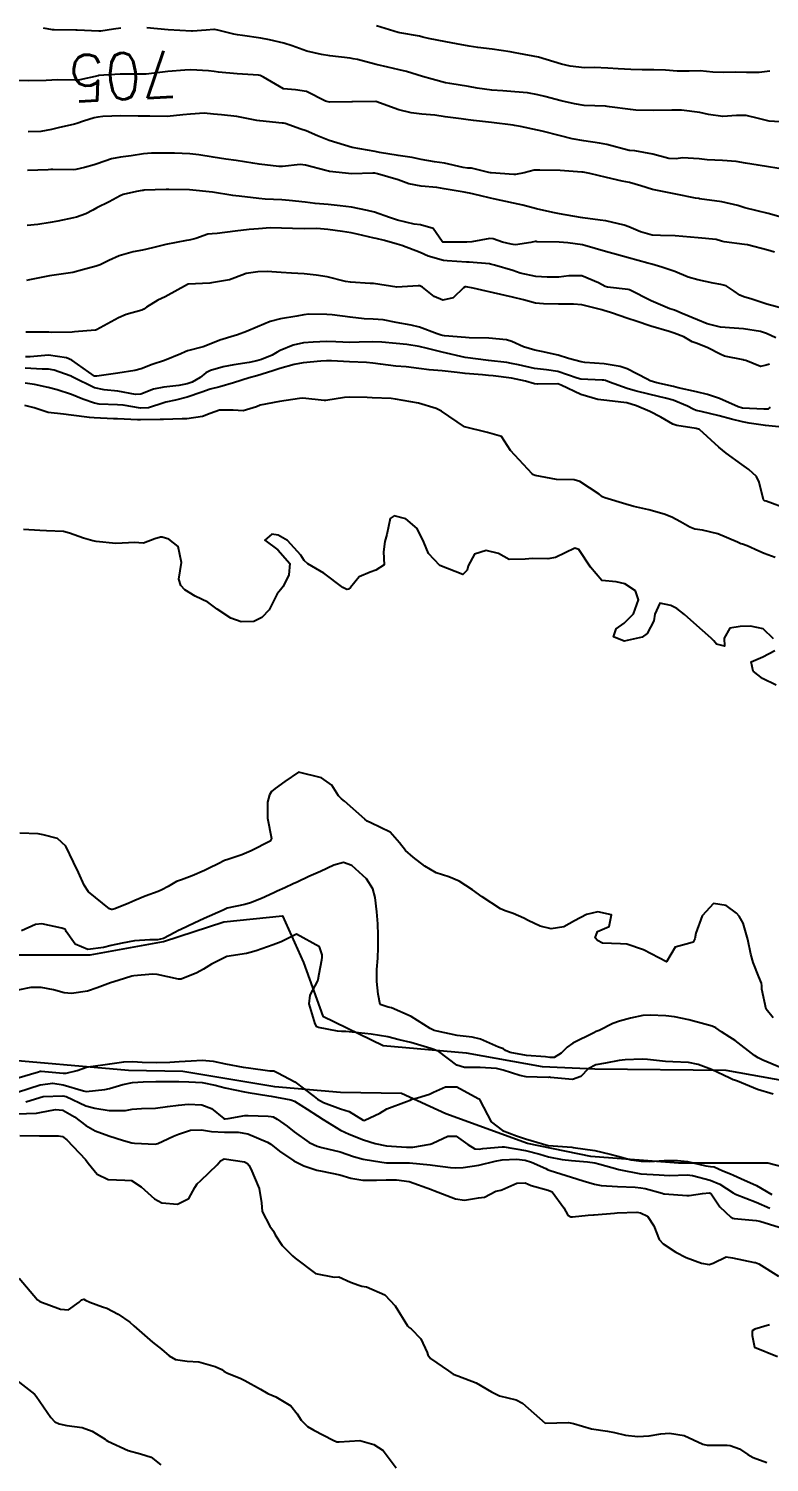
# Model space of a CAD drawing. Header units: metres. Extents: x 292545 to 299085, y 7450245 to 7463078.
# Drawn here: x 292608.9 to 292672.8, y 7462704.1 to 7462828 of the extents above; entities that cross this region are included whole.
import ezdxf
from ezdxf.enums import TextEntityAlignment as Align

# ---------------------------------------------------------------- set-up
doc = ezdxf.new("R2010")
doc.units = ezdxf.units.M
for name, color, linetype in [('Cotas', 45, 'Continuous'), ('Curvas de Nivel 1m', 11, 'Continuous'), ('Curvas de Nivel 5m', 15, 'Continuous'), ('Hidrografia', 140, 'Continuous')]:
    doc.layers.add(name, color=color, linetype=linetype)
doc.styles.add('Style-STANDARD', font='STANDARD.shx')

msp = doc.modelspace()

# ---------------------------------------------------------------- linework, layer by layer
at = {"layer": 'Curvas de Nivel 1m', "flags": 128}
for points, elevation in [([(292616.82, 7462828.04), (292616.18, 7462827.95), (292615.1, 7462827.78), (292614.92, 7462827.77), (292613.06, 7462827.85), (292612.92, 7462827.85), (292611.06, 7462827.87), (292610.92, 7462827.88), (292610.14, 7462828.02)], 706), ([(292674.18, 7462819.92), (292672.83, 7462820), (292671.91, 7462820.21), (292670.83, 7462820.48), (292670, 7462820.48), (292668.83, 7462820.4), (292667.6, 7462820.58), (292666.84, 7462820.74), (292665.27, 7462820.93), (292664.84, 7462820.95), (292664.41, 7462820.94), (292662.84, 7462820.91), (292661.32, 7462820.94), (292660.84, 7462820.99), (292659.03, 7462821.24), (292658.84, 7462821.27), (292658.68, 7462821.28), (292656.84, 7462821.36), (292656.02, 7462821.48), (292654.85, 7462821.76), (292653.46, 7462822.12), (292652.85, 7462822.28), (292651.96, 7462822.43), (292650.86, 7462822.53), (292649.81, 7462822.6), (292648.86, 7462822.66), (292647.59, 7462822.85), (292646.86, 7462822.99), (292645.24, 7462823.24), (292644.87, 7462823.31), (292643.71, 7462823.62), (292642.88, 7462823.86), (292641.51, 7462824.28), (292640.88, 7462824.43), (292639.9, 7462824.65), (292638.89, 7462824.9), (292637.28, 7462825.31), (292636.89, 7462825.39), (292636.62, 7462825.44), (292634.89, 7462825.63), (292634.17, 7462825.74), (292632.9, 7462826.05), (292631.63, 7462826.5), (292630.9, 7462826.74), (292629.67, 7462827.03), (292628.91, 7462827.17), (292627.34, 7462827.39), (292626.91, 7462827.44), (292626.59, 7462827.5), (292625.19, 7462827.85), (292624.91, 7462827.9), (292624.86, 7462827.91), (292624.18, 7462827.86), (292623.02, 7462827.77), (292622.92, 7462827.77), (292620.92, 7462827.89), (292619.06, 7462828.05)], 706), ([(292672.88, 7462824.31), (292671.97, 7462824.19), (292670.88, 7462824.21), (292669.96, 7462824.23), (292668.88, 7462824.19), (292667.97, 7462824.24), (292666.88, 7462824.33), (292665.92, 7462824.32), (292664.88, 7462824.32), (292663.87, 7462824.39), (292662.88, 7462824.44), (292661.86, 7462824.43), (292660.88, 7462824.45), (292659.79, 7462824.52), (292658.88, 7462824.58), (292657.72, 7462824.62), (292656.88, 7462824.61), (292655.64, 7462824.73), (292654.88, 7462824.91), (292652.89, 7462825.52), (292651.2, 7462825.84), (292650.9, 7462825.9), (292650.46, 7462825.98), (292648.9, 7462826.21), (292647.67, 7462826.35), (292646.9, 7462826.47), (292645.82, 7462826.68), (292644.91, 7462826.84), (292643.41, 7462827.12), (292642.91, 7462827.26), (292642.61, 7462827.34), (292640.91, 7462827.63), (292640.78, 7462827.66), (292638.92, 7462828.24)], 707), ([(292674.47, 7462811.52), (292672.73, 7462812.01), (292671.78, 7462812.24), (292670.74, 7462812.51), (292670.13, 7462812.71), (292668.74, 7462813.02), (292666.82, 7462813.29), (292666.75, 7462813.3), (292666.47, 7462813.35), (292664.76, 7462813.69), (292663.33, 7462813.96), (292662.76, 7462814.1), (292661.75, 7462814.42), (292660.77, 7462814.68), (292660.14, 7462814.8), (292658.77, 7462815.12), (292657.33, 7462815.46), (292656.77, 7462815.58), (292656.65, 7462815.6), (292654.78, 7462815.74), (292653.01, 7462815.75), (292652.78, 7462815.76), (292652.54, 7462815.76), (292651.65, 7462815.53), (292650.92, 7462815.39), (292650.77, 7462815.39), (292648.8, 7462815.54), (292648.77, 7462815.54), (292648.75, 7462815.54), (292648.61, 7462815.56), (292647.11, 7462815.92), (292646.78, 7462815.94), (292646.39, 7462815.98), (292644.78, 7462816.36), (292643.91, 7462816.49), (292642.78, 7462816.69), (292641.99, 7462816.85), (292640.79, 7462817.02), (292639.17, 7462817.3), (292638.8, 7462817.38), (292636.8, 7462817.71), (292634.81, 7462818.33), (292633.81, 7462818.74), (292632.82, 7462819.16), (292632.36, 7462819.3), (292631.01, 7462819.78), (292630.87, 7462819.82), (292630.82, 7462819.83), (292630.77, 7462819.83), (292628.83, 7462820.01), (292628.57, 7462820.06), (292626.83, 7462820.39), (292625.53, 7462820.54), (292624.83, 7462820.61), (292624.02, 7462820.67), (292622.83, 7462820.61), (292622.18, 7462820.53), (292620.83, 7462820.4), (292619.33, 7462820.42), (292618.83, 7462820.42), (292618.33, 7462820.42), (292616.83, 7462820.45), (292615.26, 7462820.39), (292614.83, 7462820.34), (292614.52, 7462820.28), (292613.6, 7462819.98), (292613.02, 7462819.79), (292612.82, 7462819.74), (292611.41, 7462819.41), (292610.82, 7462819.27), (292609.9, 7462819.11), (292608.81, 7462819.07)], 704), ([(292673.28, 7462808.69), (292672.7, 7462808.85), (292670.97, 7462809.3), (292670.7, 7462809.34), (292668.94, 7462809.56), (292668.71, 7462809.63), (292668.26, 7462809.78), (292666.71, 7462809.91), (292665.36, 7462810.02), (292664.71, 7462810.08), (292663.44, 7462810.12), (292662.71, 7462810.15), (292661.7, 7462810.42), (292660.72, 7462810.87), (292660.31, 7462811.02), (292658.72, 7462811.37), (292658.23, 7462811.45), (292656.73, 7462811.64), (292656.53, 7462811.67), (292654.73, 7462811.98), (292654.14, 7462812.09), (292652.74, 7462812.43), (292651.54, 7462812.74), (292650.74, 7462812.92), (292649.02, 7462813.28), (292648.75, 7462813.34), (292647.8, 7462813.57), (292646.94, 7462813.77), (292646.76, 7462813.81), (292646.49, 7462813.86), (292644.76, 7462814.16), (292644.12, 7462814.26), (292642.76, 7462814.39), (292641.7, 7462814.59), (292640.77, 7462814.93), (292639, 7462815.45), (292638.77, 7462815.49), (292638.58, 7462815.5), (292636.77, 7462815.45), (292634.85, 7462815.65), (292634.77, 7462815.67), (292634.52, 7462815.73), (292632.78, 7462816.19), (292632.3, 7462816.24), (292630.78, 7462816.08), (292630.48, 7462816.08), (292628.78, 7462816.27), (292628.23, 7462816.36), (292626.78, 7462816.6), (292625.9, 7462816.72), (292624.79, 7462816.87), (292623.57, 7462817.08), (292622.79, 7462817.18), (292621.45, 7462817.23), (292620.79, 7462817.24), (292619.46, 7462817.24), (292618.79, 7462817.18), (292617.72, 7462816.99), (292616.79, 7462816.87), (292616.01, 7462816.73), (292614.78, 7462816.32), (292614.52, 7462816.23), (292613.67, 7462815.98), (292612.94, 7462815.82), (292612.77, 7462815.8), (292610.95, 7462815.83), (292610.77, 7462815.81), (292610.54, 7462815.78), (292608.77, 7462815.73)], 703), ([(292674.12, 7462803.78), (292672.64, 7462804.19), (292671.33, 7462804.61), (292670.65, 7462804.82), (292670.3, 7462804.95), (292669.8, 7462805.31), (292669.11, 7462805.77), (292668.66, 7462805.88), (292668, 7462806), (292666.66, 7462806.28), (292665.82, 7462806.52), (292664.67, 7462807), (292663.57, 7462807.39), (292662.68, 7462807.64), (292662.35, 7462807.73), (292660.68, 7462808.2), (292659.65, 7462808.47), (292658.69, 7462808.72), (292656.91, 7462809.26), (292656.7, 7462809.31), (292655.45, 7462809.48), (292654.7, 7462809.53), (292652.76, 7462809.58), (292652.7, 7462809.59), (292652.62, 7462809.6), (292652.25, 7462809.52), (292650.92, 7462809.32), (292650.7, 7462809.34), (292650.54, 7462809.38), (292649.8, 7462809.55), (292648.99, 7462809.84), (292648.71, 7462809.86), (292647.13, 7462809.58), (292646.7, 7462809.54), (292646.65, 7462809.54), (292644.7, 7462809.54), (292644.64, 7462809.55), (292644.59, 7462809.61), (292643.8, 7462810.71), (292642.72, 7462811.03), (292642.17, 7462811.1), (292640.72, 7462811.44), (292640.55, 7462811.49), (292640.03, 7462811.67), (292638.73, 7462812.12), (292638.14, 7462812.28), (292636.74, 7462812.56), (292635.77, 7462812.68), (292634.74, 7462812.78), (292633.6, 7462812.88), (292632.74, 7462812.99), (292631.36, 7462813.15), (292630.74, 7462813.2), (292629.28, 7462813.26), (292628.75, 7462813.31), (292627.04, 7462813.52), (292626.75, 7462813.55), (292626.51, 7462813.58), (292624.75, 7462813.85), (292622.75, 7462814.06), (292620.96, 7462814.1), (292620.75, 7462814.09), (292618.85, 7462814.02), (292618.75, 7462814.01), (292618.67, 7462814), (292618.18, 7462813.93), (292617.03, 7462813.65), (292616.75, 7462813.53), (292615.82, 7462813.03), (292614.74, 7462812.51), (292614.41, 7462812.3), (292613.81, 7462811.98), (292613, 7462811.71), (292612.73, 7462811.64), (292611.38, 7462811.35), (292610.72, 7462811.24), (292609.66, 7462811.08), (292608.72, 7462810.97)], 702), ([(292673.41, 7462801.27), (292672.61, 7462801.64), (292672.08, 7462801.82), (292670.61, 7462802.04), (292669.82, 7462802.11), (292668.62, 7462802.19), (292667.48, 7462802.48), (292666.63, 7462802.82), (292665.3, 7462803.37), (292664.84, 7462803.59), (292664.64, 7462803.66), (292664.25, 7462803.77), (292662.64, 7462804.47), (292660.75, 7462805.42), (292660.65, 7462805.45), (292658.86, 7462805.65), (292658.66, 7462805.7), (292658.1, 7462806.02), (292656.66, 7462806.64), (292655.52, 7462806.63), (292654.67, 7462806.52), (292653.66, 7462806.51), (292652.67, 7462806.56), (292651.33, 7462806.87), (292650.68, 7462807.09), (292649.1, 7462807.56), (292648.77, 7462807.64), (292648.68, 7462807.66), (292646.9, 7462807.8), (292646.69, 7462807.82), (292645.01, 7462807.93), (292644.69, 7462807.97), (292643.38, 7462808.32), (292642.69, 7462808.64), (292641.1, 7462809.25), (292640.7, 7462809.37), (292639.6, 7462809.67), (292638.88, 7462809.85), (292638.71, 7462809.89), (292637.25, 7462810.24), (292636.71, 7462810.34), (292635.98, 7462810.45), (292634.71, 7462810.63), (292633.74, 7462810.71), (292632.71, 7462810.7), (292631.65, 7462810.71), (292630.71, 7462810.76), (292629.73, 7462810.77), (292628.71, 7462810.69), (292627.9, 7462810.62), (292626.71, 7462810.49), (292625.15, 7462810.29), (292624.71, 7462810.27), (292624.34, 7462810.22), (292623.31, 7462809.86), (292622.83, 7462809.74), (292622.7, 7462809.71), (292622.5, 7462809.67), (292620.7, 7462809.33), (292619.57, 7462809.04), (292618.69, 7462808.85), (292617.9, 7462808.71), (292616.69, 7462808.36), (292615.77, 7462807.95), (292615.05, 7462807.59), (292614.68, 7462807.46), (292613.5, 7462807.15), (292612.67, 7462806.93), (292611.87, 7462806.8), (292610.67, 7462806.64), (292608.92, 7462806.29), (292608.66, 7462806.23)], 701), ([(292672.93, 7462795.28), (292672.7, 7462795.11), (292672.53, 7462795.1), (292672.36, 7462795.11), (292670.53, 7462795.21), (292670.14, 7462795.31), (292668.54, 7462796.04), (292667.51, 7462796.38), (292666.55, 7462796.6), (292664.97, 7462796.96), (292664.56, 7462797.06), (292663.13, 7462797.39), (292662.56, 7462797.55), (292662.28, 7462797.69), (292660.57, 7462798.59), (292659.96, 7462798.81), (292658.58, 7462799.03), (292656.9, 7462799.15), (292656.58, 7462799.19), (292655.5, 7462799.48), (292654.59, 7462799.79), (292653.17, 7462800.1), (292652.59, 7462800.2), (292651.61, 7462800.51), (292650.6, 7462800.95), (292650.14, 7462801.09), (292648.6, 7462801.25), (292646.91, 7462801.28), (292646.6, 7462801.3), (292644.77, 7462801.44), (292644.6, 7462801.47), (292644.49, 7462801.5), (292644.14, 7462801.62), (292642.61, 7462802.19), (292641.9, 7462802.36), (292640.62, 7462802.6), (292639.47, 7462802.83), (292638.63, 7462802.9), (292637.85, 7462802.92), (292636.63, 7462803.06), (292635.09, 7462803.26), (292634.63, 7462803.3), (292633.07, 7462803.31), (292632.63, 7462803.26), (292632.02, 7462803.16), (292630.62, 7462802.93), (292629.71, 7462802.7), (292628.62, 7462802.23), (292627.67, 7462801.81), (292626.9, 7462801.54), (292626.61, 7462801.45), (292625.37, 7462801.07), (292624.6, 7462800.76), (292623.94, 7462800.51), (292622.59, 7462800.14), (292622.39, 7462800.07), (292621.99, 7462799.88), (292620.58, 7462799.33), (292619.52, 7462798.97), (292618.57, 7462798.61), (292618.03, 7462798.46), (292616.57, 7462798.23), (292614.74, 7462797.97), (292614.56, 7462797.96), (292614.55, 7462797.97), (292612.58, 7462799.35), (292612.14, 7462799.56), (292610.58, 7462799.77), (292609, 7462799.62), (292608.58, 7462799.63)], 699), ([(292674.25, 7462793.53), (292672.52, 7462793.69), (292671.11, 7462793.9), (292670.52, 7462794.01), (292669.58, 7462794.26), (292668.52, 7462794.54), (292666.96, 7462794.91), (292666.53, 7462795.01), (292666.27, 7462795.1), (292665.78, 7462795.36), (292664.54, 7462795.89), (292663.86, 7462796.07), (292662.55, 7462796.38), (292661.25, 7462796.71), (292660.56, 7462796.91), (292659.03, 7462797.44), (292658.69, 7462797.58), (292658.56, 7462797.61), (292658.4, 7462797.62), (292656.57, 7462797.7), (292656.25, 7462797.79), (292654.57, 7462798.37), (292653.59, 7462798.52), (292652.57, 7462798.62), (292651.17, 7462798.94), (292650.58, 7462799.07), (292650.16, 7462799.13), (292648.58, 7462799.32), (292646.58, 7462799.59), (292644.59, 7462800.04), (292643.31, 7462800.35), (292642.59, 7462800.52), (292641.54, 7462800.71), (292640.6, 7462800.79), (292639.37, 7462800.91), (292638.6, 7462800.94), (292637.41, 7462800.89), (292636.6, 7462800.88), (292635.39, 7462800.94), (292634.6, 7462800.96), (292633.43, 7462800.91), (292632.6, 7462800.84), (292631.71, 7462800.65), (292630.59, 7462800.17), (292630.34, 7462800.03), (292629.9, 7462799.79), (292628.97, 7462799.41), (292628.58, 7462799.29), (292627.92, 7462799.15), (292626.57, 7462798.95), (292625.65, 7462798.76), (292624.57, 7462798.44), (292624.17, 7462798.25), (292623.67, 7462797.86), (292622.98, 7462797.44), (292622.56, 7462797.29), (292621.84, 7462797.16), (292620.55, 7462797.02), (292619.63, 7462796.83), (292618.55, 7462796.42), (292618.08, 7462796.39), (292616.55, 7462796.68), (292615.37, 7462796.78), (292614.55, 7462796.96), (292612.66, 7462797.89), (292612.56, 7462797.94), (292612.53, 7462797.95), (292612.43, 7462797.99), (292611.05, 7462798.49), (292610.57, 7462798.57), (292610.03, 7462798.57), (292608.57, 7462798.66)], 698), ([(292674.43, 7462786.46), (292672.56, 7462787.16), (292672.44, 7462787.2), (292672.33, 7462787.28), (292671.97, 7462788.8), (292671.73, 7462789.29), (292671.06, 7462789.89), (292670.47, 7462790.32), (292669.12, 7462791.32), (292668.49, 7462791.84), (292666.8, 7462793.35), (292666.51, 7462793.43), (292664.84, 7462793.7), (292664.52, 7462793.83), (292663.48, 7462794.43), (292662.53, 7462794.91), (292661.38, 7462795.41), (292660.54, 7462795.65), (292660.26, 7462795.7), (292658.54, 7462795.89), (292658.04, 7462795.95), (292656.55, 7462796.38), (292654.85, 7462797.2), (292654.56, 7462797.3), (292652.82, 7462797.26), (292652.56, 7462797.3), (292651.77, 7462797.53), (292650.57, 7462797.78), (292648.99, 7462797.98), (292648.57, 7462798.03), (292648.06, 7462798.08), (292646.57, 7462798.2), (292645.88, 7462798.29), (292644.57, 7462798.43), (292643.46, 7462798.51), (292642.57, 7462798.64), (292641.46, 7462798.76), (292640.57, 7462798.84), (292639.25, 7462799), (292638.58, 7462799.1), (292638.04, 7462799.15), (292636.58, 7462799.21), (292635.01, 7462799.29), (292634.58, 7462799.3), (292634.1, 7462799.26), (292632.58, 7462799.11), (292631.79, 7462798.98), (292630.57, 7462798.63), (292629.94, 7462798.42), (292628.56, 7462797.99), (292627.92, 7462797.81), (292626.56, 7462797.39), (292625.37, 7462797.03), (292624.55, 7462796.83), (292623.83, 7462796.58), (292622.55, 7462796.14), (292621.53, 7462795.89), (292620.72, 7462795.71), (292620.54, 7462795.66), (292619.2, 7462795.24), (292618.53, 7462795.21), (292617.02, 7462795.45), (292616.54, 7462795.5), (292614.95, 7462795.55), (292614.54, 7462795.62), (292613.55, 7462795.98), (292612.55, 7462796.38), (292611.32, 7462796.77), (292610.55, 7462796.99), (292609.35, 7462797.23), (292608.56, 7462797.36)], 697), ([(292673.35, 7462782.3), (292672.39, 7462782.63), (292671.94, 7462782.84), (292670.93, 7462783.3), (292670.52, 7462783.44), (292670.39, 7462783.48), (292670.08, 7462783.63), (292668.4, 7462784.35), (292667.08, 7462784.67), (292666.41, 7462784.76), (292665.97, 7462784.92), (292665.18, 7462785.37), (292664.42, 7462785.77), (292663.77, 7462786.04), (292662.43, 7462786.42), (292661.13, 7462786.71), (292660.44, 7462786.9), (292658.63, 7462787.45), (292658.5, 7462787.5), (292658.44, 7462787.53), (292658.14, 7462787.76), (292656.46, 7462788.87), (292655.98, 7462789), (292654.46, 7462789.03), (292652.61, 7462789.37), (292652.46, 7462789.44), (292652.36, 7462789.52), (292650.49, 7462791.54), (292649.71, 7462792.76), (292648.51, 7462793.11), (292646.51, 7462793.59), (292644.53, 7462794.94), (292644.07, 7462795.16), (292642.53, 7462795.64), (292640.54, 7462795.98), (292640.18, 7462796.02), (292638.54, 7462796.1), (292638.1, 7462796.13), (292636.54, 7462796.16), (292636.13, 7462796.12), (292634.53, 7462795.87), (292634.4, 7462795.87), (292632.54, 7462796.05), (292632.26, 7462796.04), (292630.53, 7462795.78), (292628.87, 7462795.46), (292628.54, 7462795.32), (292627.38, 7462794.97), (292626.53, 7462795.02), (292625.35, 7462795.02), (292624.53, 7462794.74), (292623.89, 7462794.49), (292622.52, 7462794.28), (292622.13, 7462794.27), (292620.52, 7462794.23), (292620.21, 7462794.21), (292618.52, 7462794.18), (292618.25, 7462794.19), (292616.52, 7462794.27), (292616.19, 7462794.28), (292614.52, 7462794.35), (292614.1, 7462794.39), (292612.52, 7462794.6), (292611.86, 7462794.67), (292610.53, 7462794.83), (292609.34, 7462795.23), (292608.53, 7462795.43)], 696), ([(292673.17, 7462742.54), (292672.58, 7462743.28), (292672.2, 7462745.02), (292672.2, 7462745.29), (292672.18, 7462745.52), (292671.95, 7462746.06), (292671.45, 7462747.3), (292671.24, 7462748.03), (292670.99, 7462749.3), (292670.59, 7462750.72), (292670.24, 7462751.31), (292670.02, 7462751.56), (292669.11, 7462752.23), (292668.02, 7462752.4), (292667.03, 7462751.34), (292666.49, 7462749.85), (292666.42, 7462749.35), (292666.27, 7462749.07), (292665.99, 7462748.97), (292664.72, 7462748.63), (292663.96, 7462747.38), (292661.98, 7462748.4), (292660.53, 7462748.88), (292659.99, 7462748.93), (292658.44, 7462748.99), (292657.99, 7462749.21), (292657.81, 7462749.45), (292658, 7462749.98), (292659.02, 7462750.42), (292659.2, 7462751.44), (292658.02, 7462751.7), (292657.04, 7462751.46), (292656.01, 7462750.9), (292655.1, 7462750.39), (292654, 7462750.23), (292653.05, 7462750.46), (292652.01, 7462750.94), (292651.63, 7462751.15), (292650.71, 7462751.54), (292650.19, 7462751.72), (292650.02, 7462751.76), (292649.63, 7462751.94), (292648.03, 7462752.99), (292647.21, 7462753.58), (292646.05, 7462754.33), (292645.15, 7462754.7), (292644.06, 7462755.07), (292643.09, 7462755.63), (292642.07, 7462756.41), (292641.41, 7462756.98), (292640.89, 7462757.66), (292640.1, 7462758.56), (292638.42, 7462759.38), (292638.11, 7462759.52), (292637.89, 7462759.69), (292636.13, 7462761.24), (292635.87, 7462761.45), (292635.63, 7462761.72), (292635.06, 7462762.64), (292634.15, 7462763.25), (292632.16, 7462763.76), (292630.98, 7462762.94), (292630.14, 7462762.33), (292629.85, 7462762.07), (292629.65, 7462761.79), (292629.49, 7462761.15), (292629.5, 7462759.79), (292629.85, 7462758.02), (292629.72, 7462757.79), (292628.07, 7462756.95), (292627.27, 7462756.62), (292626.07, 7462756.22), (292625.78, 7462756.12), (292625.24, 7462755.84), (292624.46, 7462755.45), (292624.06, 7462755.27), (292622.99, 7462754.8), (292622.05, 7462754.46), (292621.63, 7462754.3), (292620.92, 7462753.89), (292620.35, 7462753.58), (292620.04, 7462753.45), (292618.91, 7462753.04), (292618.02, 7462752.66), (292617.52, 7462752.43), (292616.29, 7462751.95), (292616.08, 7462751.88), (292616.01, 7462751.88), (292615.85, 7462751.95), (292614.03, 7462753.41), (292613.65, 7462753.98), (292613.15, 7462755.08), (292612.74, 7462755.99), (292612.08, 7462757.35), (292611.34, 7462758.01), (292610.1, 7462758.34), (292609.69, 7462758.43), (292608.1, 7462758.49)], 694), ([(292673.86, 7462738.22), (292672.29, 7462738.86), (292671.87, 7462739.07), (292671.55, 7462739.29), (292669.89, 7462740.56), (292669.43, 7462740.86), (292668.71, 7462741.33), (292668.23, 7462741.67), (292667.9, 7462741.82), (292667.26, 7462741.98), (292665.9, 7462742.36), (292664.66, 7462742.63), (292663.91, 7462742.7), (292662.56, 7462742.75), (292661.91, 7462742.73), (292660.84, 7462742.49), (292659.91, 7462742.24), (292659.31, 7462742.03), (292658.13, 7462741.45), (292657.96, 7462741.38), (292657.89, 7462741.35), (292657.67, 7462741.23), (292655.88, 7462740.35), (292655.37, 7462739.99), (292654.87, 7462739.49), (292654.26, 7462739.1), (292653.87, 7462739.11), (292653.52, 7462739.15), (292651.87, 7462739.29), (292650.46, 7462739.54), (292650.05, 7462739.72), (292649.88, 7462739.84), (292649.44, 7462740), (292647.88, 7462740.68), (292647.16, 7462740.86), (292645.89, 7462740.99), (292644.14, 7462741.37), (292643.89, 7462741.45), (292643.55, 7462741.62), (292641.91, 7462742.65), (292640.19, 7462743.39), (292639.92, 7462743.46), (292639.22, 7462743.68), (292639.04, 7462744.58), (292638.94, 7462745.68), (292638.93, 7462746.71), (292639.03, 7462747.68), (292639.05, 7462748.6), (292639.04, 7462749.68), (292639.03, 7462750.65), (292638.95, 7462751.68), (292638.78, 7462752.94), (292638.58, 7462753.68), (292638.05, 7462754.53), (292636.77, 7462755.7), (292636.07, 7462755.94), (292635.21, 7462755.72), (292634.06, 7462755.18), (292633.07, 7462754.73), (292632.05, 7462754.26), (292631.71, 7462754.1), (292630.99, 7462753.77), (292630.34, 7462753.47), (292630.04, 7462753.33), (292628.98, 7462752.85), (292628.02, 7462752.46), (292627.53, 7462752.31), (292626.02, 7462751.99), (292625.9, 7462751.95), (292625.65, 7462751.84), (292624.01, 7462751.1), (292623.16, 7462750.71), (292622, 7462750.17), (292621.8, 7462750.08), (292621.48, 7462749.89), (292620.51, 7462749.37), (292619.99, 7462749.27), (292619.33, 7462749.26), (292617.99, 7462749.19), (292616.94, 7462748.98), (292615.98, 7462748.77), (292615.33, 7462748.61), (292613.98, 7462748.42), (292612.89, 7462748.89), (292612.11, 7462750), (292612.07, 7462750.08), (292611.99, 7462750.18), (292611.72, 7462750.28), (292610, 7462750.65), (292609.44, 7462750.59), (292608.23, 7462750.04)], 693), ([(292673.18, 7462735.93), (292671.83, 7462736.33), (292670.1, 7462737.05), (292669.84, 7462737.14), (292669.71, 7462737.18), (292669.43, 7462737.32), (292667.85, 7462738.07), (292666.71, 7462738.5), (292665.86, 7462738.67), (292664.5, 7462738.74), (292663.86, 7462738.76), (292662.33, 7462738.94), (292661.87, 7462738.96), (292660.39, 7462738.9), (292659.86, 7462738.83), (292658.69, 7462738.61), (292657.86, 7462738.47), (292657.2, 7462738.12), (292656.56, 7462737.47), (292655.84, 7462737.21), (292653.95, 7462737.39), (292653.84, 7462737.4), (292653.73, 7462737.39), (292651.85, 7462737.42), (292651.29, 7462737.54), (292649.86, 7462738), (292649.26, 7462738.15), (292647.86, 7462738.25), (292646.5, 7462738.23), (292645.86, 7462738.44), (292644.3, 7462739.62), (292643.87, 7462739.8), (292643.61, 7462739.89), (292641.88, 7462740.39), (292640.86, 7462740.63), (292639.89, 7462740.88), (292638.44, 7462741.13), (292637.89, 7462741.18), (292636.25, 7462741.35), (292635.89, 7462741.36), (292635.55, 7462741.38), (292633.89, 7462741.69), (292633.75, 7462741.74), (292633.62, 7462742.02), (292633.08, 7462743.75), (292633.18, 7462744.5), (292633.83, 7462745.74), (292633.86, 7462745.83), (292633.95, 7462746.33), (292634.18, 7462747.53), (292634.21, 7462747.74), (292634.2, 7462747.96), (292633.98, 7462748.66), (292631.99, 7462749.76), (292630.66, 7462749.1), (292629.98, 7462748.83), (292628.5, 7462748.33), (292627.98, 7462748.17), (292627.69, 7462748.1), (292625.97, 7462747.83), (292624.65, 7462747.16), (292623.96, 7462746.73), (292623.39, 7462746.43), (292622.03, 7462745.88), (292621.97, 7462745.86), (292621.94, 7462745.86), (292621.81, 7462745.88), (292619.95, 7462746.27), (292619.56, 7462746.3), (292617.95, 7462746.15), (292617.76, 7462746.12), (292617.15, 7462745.94), (292616.23, 7462745.65), (292615.94, 7462745.56), (292614.79, 7462745.11), (292613.93, 7462744.82), (292612.56, 7462744.62), (292611.93, 7462744.68), (292611, 7462744.95), (292609.93, 7462745.16), (292609.04, 7462745.14), (292607.93, 7462744.91)], 692), ([(292607.85, 7462737.31), (292609.7, 7462737.87), (292609.85, 7462737.93), (292609.94, 7462737.93), (292611.85, 7462737.75), (292612.11, 7462737.74), (292613.04, 7462737.99), (292613.86, 7462738.27), (292614.22, 7462738.34), (292615.86, 7462738.57), (292617.07, 7462738.73), (292617.86, 7462738.76), (292618.65, 7462738.71), (292619.86, 7462738.67), (292621.05, 7462738.7), (292621.86, 7462738.75), (292622.91, 7462738.82), (292623.86, 7462738.87), (292624.81, 7462738.79), (292625.86, 7462738.56), (292627.4, 7462738.28), (292627.86, 7462738.21), (292629.7, 7462737.95), (292629.85, 7462737.96), (292630.03, 7462737.96), (292630.37, 7462737.78), (292631.84, 7462736.99), (292633.51, 7462735.74), (292633.82, 7462735.51), (292634.32, 7462735.23), (292635.81, 7462734.67), (292636.56, 7462734.45), (292637.77, 7462733.69), (292637.79, 7462733.68), (292637.82, 7462733.67), (292637.89, 7462733.69), (292639.19, 7462734.3), (292639.81, 7462734.66), (292641.49, 7462735.31), (292641.82, 7462735.43), (292641.97, 7462735.49), (292642.45, 7462735.63), (292643.5, 7462735.95), (292643.83, 7462736.1), (292644.88, 7462736.57), (292645.84, 7462736.57), (292647.7, 7462735.57), (292647.77, 7462735.52), (292647.82, 7462735.42), (292648.82, 7462733.56), (292649.79, 7462732.79), (292650.99, 7462732.33), (292651.78, 7462732.09), (292653.73, 7462731.5), (292653.77, 7462731.49), (292655.77, 7462731.35), (292655.91, 7462731.34), (292657.77, 7462731.06), (292659.08, 7462730.76), (292659.76, 7462730.57), (292660.91, 7462730.27), (292661.76, 7462730.14), (292662.49, 7462730.13), (292663.76, 7462730.2), (292664.92, 7462730.21), (292665.76, 7462730.11), (292667.35, 7462729.75), (292667.76, 7462729.7), (292668.07, 7462729.65), (292668.83, 7462729.32), (292669.49, 7462729.05), (292669.75, 7462728.93), (292670.39, 7462728.65), (292671.73, 7462728.04), (292673.06, 7462727.28)], 692), ([(292607.89, 7462736.1), (292609.84, 7462736.73), (292610.96, 7462736.88), (292611.83, 7462736.75), (292613.6, 7462736.21), (292613.83, 7462736.17), (292615.45, 7462736.33), (292615.83, 7462736.42), (292616.99, 7462736.78), (292617.84, 7462736.94), (292618.76, 7462737), (292619.84, 7462737.02), (292620.71, 7462737.02), (292621.84, 7462737.02), (292622.7, 7462737.01), (292623.84, 7462736.93), (292624.97, 7462736.71), (292625.83, 7462736.49), (292627.49, 7462736.15), (292627.83, 7462736.09), (292629.6, 7462735.79), (292629.82, 7462735.75), (292631.5, 7462735.45), (292631.82, 7462735.33), (292632.93, 7462734.63), (292633.81, 7462734.05), (292634.29, 7462733.74), (292635.79, 7462732.84), (292636.55, 7462732.47), (292637.79, 7462732), (292638.79, 7462731.68), (292639.77, 7462731.48), (292641.49, 7462731.36), (292641.77, 7462731.35), (292642.05, 7462731.36), (292643.53, 7462731.62), (292643.72, 7462731.68), (292643.77, 7462731.71), (292645.08, 7462732.31), (292645.78, 7462732.32), (292646.79, 7462731.58), (292647.4, 7462731.2), (292647.77, 7462731.19), (292648.1, 7462731.24), (292649.77, 7462731.4), (292649.93, 7462731.39), (292651.77, 7462731.07), (292653.01, 7462730.75), (292653.76, 7462730.53), (292654.96, 7462730.29), (292655.76, 7462730.21), (292657.14, 7462730.09), (292657.76, 7462730), (292658.2, 7462729.9), (292659.75, 7462729.45), (292659.83, 7462729.43), (292661.75, 7462729.06), (292663.33, 7462728.97), (292663.75, 7462728.94), (292664.22, 7462728.9), (292665.75, 7462728.96), (292666.2, 7462728.91), (292667.74, 7462728.5), (292668.57, 7462728.16), (292669.72, 7462727.42), (292669.93, 7462727.31), (292671.72, 7462726.62), (292672.89, 7462726.1)], 693), ([(292608.6, 7462735.26), (292609.83, 7462735.66), (292610.11, 7462735.73), (292611.82, 7462735.8), (292612.1, 7462735.72), (292613.81, 7462734.94), (292614.57, 7462734.73), (292615.81, 7462734.52), (292617.21, 7462734.53), (292617.81, 7462734.64), (292618.6, 7462734.71), (292619.81, 7462734.72), (292620.84, 7462734.86), (292621.81, 7462734.99), (292622.63, 7462735.06), (292623.81, 7462735.01), (292624.66, 7462734.7), (292625.72, 7462733.83), (292625.77, 7462733.8), (292625.8, 7462733.79), (292625.83, 7462733.8), (292626.1, 7462733.83), (292627.53, 7462734.09), (292627.81, 7462734.1), (292629.56, 7462734.04), (292629.81, 7462734.02), (292629.98, 7462733.97), (292630.33, 7462733.78), (292631.2, 7462733.17), (292631.79, 7462732.68), (292633.09, 7462731.75), (292633.78, 7462731.43), (292634.19, 7462731.32), (292635.77, 7462730.94), (292636.92, 7462730.55), (292637.76, 7462730.31), (292639.37, 7462730.06), (292639.76, 7462730), (292640.08, 7462729.99), (292641.76, 7462729.99), (292643.54, 7462729.84), (292643.75, 7462729.81), (292645.31, 7462729.6), (292645.75, 7462729.56), (292646.39, 7462729.59), (292647.76, 7462729.8), (292649.15, 7462730.16), (292649.76, 7462730.27), (292650.99, 7462730.31), (292651.76, 7462730.22), (292652.3, 7462730.06), (292653.54, 7462729.5), (292653.68, 7462729.42), (292653.75, 7462729.39), (292653.9, 7462729.35), (292655.75, 7462728.76), (292656.75, 7462728.46), (292657.74, 7462728.16), (292658.33, 7462728.04), (292659.74, 7462727.95), (292661.25, 7462727.9), (292661.74, 7462727.85), (292662.12, 7462727.79), (292663.6, 7462727.38), (292663.73, 7462727.34), (292663.78, 7462727.33), (292665.73, 7462727.17), (292665.91, 7462727.17), (292667.06, 7462727.35), (292667.67, 7462727.41), (292667.73, 7462727.39), (292667.77, 7462727.38), (292667.81, 7462727.34), (292668.57, 7462726.19), (292669.53, 7462725.31), (292669.63, 7462725.23), (292669.7, 7462725.21), (292669.81, 7462725.2), (292671.7, 7462725.03), (292672.03, 7462724.96), (292673.69, 7462724.44)], 694), ([(292608.1, 7462732.36), (292609.79, 7462732.34), (292611.45, 7462732.34), (292611.79, 7462732.29), (292612.16, 7462732), (292613.76, 7462730.28), (292614, 7462729.98), (292614.79, 7462729.02), (292615.74, 7462728.56), (292617.17, 7462728.5), (292617.74, 7462728.48), (292618.58, 7462727.92), (292619.72, 7462726.88), (292620.37, 7462726.55), (292621.72, 7462726.44), (292622.69, 7462726.91), (292623.21, 7462727.87), (292623.41, 7462728.19), (292623.74, 7462728.49), (292625.14, 7462729.84), (292625.43, 7462730.17), (292625.76, 7462730.36), (292627.49, 7462730.08), (292627.75, 7462729.94), (292627.87, 7462729.81), (292628.06, 7462729.49), (292628.78, 7462727.8), (292628.97, 7462726.54), (292629.04, 7462725.8), (292629.69, 7462724.54), (292630, 7462724.1), (292630.16, 7462723.78), (292630.75, 7462722.85), (292631.66, 7462721.96), (292631.88, 7462721.76), (292633.64, 7462720.43), (292635.24, 7462720.13), (292635.64, 7462720.15), (292636.67, 7462719.7), (292637.37, 7462719.43), (292637.63, 7462719.36), (292638.04, 7462719.28), (292639.62, 7462718.59), (292640.51, 7462717.66), (292641.6, 7462715.93), (292641.72, 7462715.77), (292641.89, 7462715.65), (292642.75, 7462714.81), (292643.29, 7462713.62), (292643.35, 7462713.42), (292643.56, 7462713.11), (292645.12, 7462712.03), (292645.54, 7462711.76), (292645.94, 7462711.6), (292647.53, 7462710.99), (292648.85, 7462710.23), (292649.52, 7462709.88), (292650.97, 7462709.54), (292651.51, 7462709.25), (292653.49, 7462707.51), (292655.49, 7462707.58), (292655.92, 7462707.48), (292657.49, 7462707.02), (292658.87, 7462706.82), (292659.48, 7462706.71), (292660.43, 7462706.47), (292661.48, 7462706.36), (292662.45, 7462706.43), (292663.48, 7462706.58), (292664.22, 7462706.64), (292665.48, 7462706.44), (292667.11, 7462705.7), (292667.47, 7462705.6), (292669.19, 7462705.6), (292669.47, 7462705.59), (292670.28, 7462705.31), (292670.98, 7462704.82), (292671.46, 7462704.55), (292672.62, 7462704.11)], 696), ([(292608.05, 7462720.04), (292609.62, 7462718.17), (292609.83, 7462718.02), (292611.61, 7462717.36), (292612.29, 7462717.31), (292613.23, 7462717.98), (292613.42, 7462718.18), (292613.62, 7462718.22), (292613.78, 7462718.14), (292614.13, 7462717.97), (292615.23, 7462717.57), (292615.61, 7462717.44), (292616.6, 7462716.94), (292617.6, 7462716.23), (292617.93, 7462715.93), (292619.57, 7462714.52), (292620.34, 7462713.9), (292620.99, 7462713.32), (292621.55, 7462713), (292622.56, 7462712.86), (292623.55, 7462712.81), (292624.98, 7462712.41), (292625.55, 7462712.16), (292625.73, 7462712.02), (292626.03, 7462711.83), (292627.12, 7462711.39), (292627.54, 7462711.21), (292628.88, 7462710.44), (292629.52, 7462710.09), (292630.2, 7462709.78), (292631.51, 7462709.01), (292632.06, 7462708.32), (292632.41, 7462707.76), (292632.96, 7462707.22), (292633.48, 7462706.92), (292635.15, 7462706.05), (292635.47, 7462705.91), (292635.67, 7462705.91), (292637.48, 7462706.01), (292638.69, 7462705.68), (292639.47, 7462705.14), (292640.61, 7462703.66)], 697), ([(292607.54, 7462711.44), (292609.37, 7462710.03), (292609.52, 7462709.86), (292610.76, 7462708.01), (292611.12, 7462707.64), (292611.49, 7462707.47), (292612.15, 7462707.32), (292613.48, 7462707.14), (292614.35, 7462706.83), (292615.47, 7462706.12), (292615.56, 7462706.04), (292615.69, 7462705.96), (292617.46, 7462705.16), (292618.52, 7462704.86), (292619.45, 7462704.58), (292620.28, 7462703.9)], 698)]:
    msp.add_lwpolyline(points, dxfattribs=dict(at, elevation=elevation))
at = {"layer": 'Curvas de Nivel 5m', "flags": 128}
for points, elevation in [([(292674.22, 7462815.83), (292672.78, 7462816.06), (292671.89, 7462816.18), (292670.78, 7462816.36), (292669.97, 7462816.5), (292668.79, 7462816.6), (292667.47, 7462816.66), (292666.79, 7462816.74), (292665.33, 7462816.82), (292664.79, 7462816.75), (292664.17, 7462816.76), (292662.79, 7462817.13), (292661.23, 7462817.42), (292660.79, 7462817.46), (292660.74, 7462817.47), (292658.8, 7462817.98), (292658.16, 7462818.09), (292656.81, 7462818.28), (292655.82, 7462818.47), (292654.81, 7462818.72), (292653.21, 7462819.13), (292652.82, 7462819.21), (292651.35, 7462819.53), (292650.82, 7462819.63), (292650.71, 7462819.66), (292648.83, 7462819.89), (292647.29, 7462820.05), (292646.83, 7462820.12), (292646.22, 7462820.2), (292644.83, 7462820.37), (292643.94, 7462820.51), (292642.83, 7462820.61), (292641.89, 7462820.7), (292640.84, 7462820.97), (292638.84, 7462821.68), (292636.84, 7462821.65), (292636.79, 7462821.65), (292634.84, 7462821.63), (292634.51, 7462821.73), (292632.86, 7462822.56), (292631.91, 7462822.71), (292630.86, 7462822.78), (292629.15, 7462823.8), (292628.87, 7462823.93), (292628.71, 7462823.96), (292626.88, 7462824.07), (292625.27, 7462824.24), (292624.88, 7462824.29), (292624.4, 7462824.33), (292622.88, 7462824.42), (292622.34, 7462824.41), (292620.88, 7462824.28), (292619.01, 7462824.06), (292618.87, 7462824.04), (292618.76, 7462824.04), (292616.87, 7462824.05), (292616.77, 7462824.04), (292615.35, 7462823.96), (292614.91, 7462823.93), (292614.87, 7462823.92), (292613.28, 7462823.57), (292612.87, 7462823.54), (292611.31, 7462823.56), (292610.87, 7462823.54), (292610.37, 7462823.52), (292608.87, 7462823.47), (292607.4, 7462823.52)], 705), ([(292672.86, 7462798.99), (292672.58, 7462798.9), (292672.08, 7462798.79), (292670.81, 7462799.31), (292670.63, 7462799.35), (292670.58, 7462799.37), (292668.97, 7462799.7), (292668.59, 7462799.85), (292667.54, 7462800.4), (292666.6, 7462800.78), (292666.18, 7462800.94), (292665.47, 7462801.37), (292664.61, 7462801.69), (292664.18, 7462801.82), (292662.62, 7462802.27), (292661.33, 7462802.71), (292660.63, 7462802.94), (292659.2, 7462803.44), (292658.76, 7462803.57), (292658.63, 7462803.61), (292658.38, 7462803.7), (292656.64, 7462804.14), (292655.94, 7462804.18), (292654.64, 7462804.19), (292653.33, 7462804.2), (292652.64, 7462804.27), (292651.61, 7462804.56), (292650.65, 7462804.8), (292650.02, 7462804.93), (292648.65, 7462805.26), (292648.39, 7462805.31), (292647.27, 7462805.58), (292646.65, 7462805.68), (292646.57, 7462805.67), (292646.43, 7462805.59), (292645.52, 7462804.73), (292644.64, 7462804.54), (292643.89, 7462804.86), (292642.88, 7462805.64), (292642.65, 7462805.76), (292642.51, 7462805.78), (292640.65, 7462805.66), (292638.66, 7462805.96), (292638.36, 7462805.98), (292636.66, 7462806.07), (292636.23, 7462806.15), (292634.66, 7462806.54), (292633.7, 7462806.7), (292632.67, 7462806.81), (292631.56, 7462806.87), (292630.67, 7462806.92), (292629.47, 7462807), (292628.67, 7462806.99), (292627.65, 7462806.83), (292626.66, 7462806.46), (292626.2, 7462806.3), (292624.66, 7462806.03), (292624.5, 7462806.01), (292622.65, 7462805.91), (292622.63, 7462805.9), (292622.59, 7462805.87), (292620.64, 7462804.82), (292620.02, 7462804.53), (292619.04, 7462803.92), (292618.8, 7462803.75), (292618.63, 7462803.67), (292617.27, 7462803.29), (292616.62, 7462803), (292614.72, 7462801.97), (292614.64, 7462801.94), (292614.61, 7462801.94), (292612.82, 7462801.78), (292612.61, 7462801.77), (292610.86, 7462801.75), (292610.61, 7462801.76), (292608.89, 7462801.76), (292608.61, 7462801.76)], 700), ([(292673.19, 7462775.27), (292672.31, 7462776.13), (292671.23, 7462776.37), (292670.31, 7462776.35), (292669.44, 7462776.19), (292668.95, 7462775.32), (292668.98, 7462774.63), (292668.29, 7462774.82), (292668.05, 7462775.09), (292667.83, 7462775.34), (292666.31, 7462776.64), (292665.51, 7462777.37), (292664.84, 7462777.88), (292664.33, 7462778.14), (292663.37, 7462778.35), (292662.95, 7462777.39), (292662.88, 7462776.83), (292662.3, 7462775.73), (292661.87, 7462775.41), (292660.3, 7462775.06), (292659.39, 7462775.44), (292659.61, 7462776.14), (292660.31, 7462776.63), (292661.12, 7462777.42), (292661.55, 7462778.63), (292661.27, 7462779.42), (292660.35, 7462780.02), (292659.6, 7462780.2), (292658.36, 7462780.32), (292657.4, 7462781.46), (292656.39, 7462783), (292656.03, 7462783.11), (292654.38, 7462782.31), (292653.71, 7462782.17), (292652.38, 7462782.22), (292651.75, 7462782.15), (292650.38, 7462782.13), (292649.46, 7462782.63), (292648.39, 7462782.91), (292647.38, 7462782.58), (292646.82, 7462781.59), (292646.75, 7462781.2), (292646.36, 7462780.82), (292644.37, 7462781.61), (292643.41, 7462782.65), (292643, 7462783.63), (292642.41, 7462784.79), (292641.44, 7462785.65), (292640.43, 7462785.91), (292640.08, 7462785.67), (292639.79, 7462784.28), (292639.63, 7462783.67), (292639.5, 7462782.79), (292639.56, 7462781.67), (292638.85, 7462781.19), (292638.36, 7462781.03), (292637.41, 7462780.64), (292636.65, 7462779.71), (292636.49, 7462779.56), (292636.34, 7462779.54), (292635.99, 7462779.71), (292634.36, 7462780.94), (292632.98, 7462781.75), (292632.66, 7462782.04), (292632.38, 7462782.51), (292631.23, 7462783.77), (292630.4, 7462784.23), (292629.87, 7462784.32), (292629.25, 7462783.79), (292630.38, 7462782.96), (292631.41, 7462781.77), (292631.34, 7462780.79), (292630.84, 7462779.78), (292630.62, 7462779.5), (292630.34, 7462779.15), (292629.88, 7462778.23), (292629.64, 7462777.79), (292629, 7462777.11), (292628.31, 7462776.76), (292627.23, 7462776.73), (292626.32, 7462777.07), (292625.14, 7462777.84), (292624.33, 7462778.43), (292623.25, 7462778.96), (292622.35, 7462779.51), (292622.01, 7462779.88), (292621.83, 7462780.42), (292622.07, 7462781.88), (292621.76, 7462783.26), (292620.98, 7462783.89), (292620.4, 7462784.05), (292620.25, 7462784.05), (292619.76, 7462783.91), (292618.77, 7462783.53), (292618.39, 7462783.56), (292618.04, 7462783.58), (292616.39, 7462783.51), (292614.68, 7462783.67), (292614.39, 7462783.74), (292613.59, 7462783.98), (292612.4, 7462784.39), (292611.87, 7462784.53), (292610.4, 7462784.6), (292609.81, 7462784.62), (292608.4, 7462784.73)], 695), ([(292673.43, 7462771.27), (292672.26, 7462771.84), (292671.46, 7462772.49), (292671.28, 7462773.29), (292672.28, 7462773.72), (292673.31, 7462774.25)], 695), ([(292607.81, 7462734.25), (292609.53, 7462734.3), (292609.81, 7462734.34), (292611.19, 7462734.62), (292611.81, 7462734.56), (292612.83, 7462733.99), (292613.8, 7462733.23), (292614.59, 7462732.77), (292615.79, 7462732.33), (292617.06, 7462731.94), (292617.78, 7462731.74), (292618.01, 7462731.7), (292619.78, 7462731.63), (292620.01, 7462731.67), (292620.45, 7462731.89), (292621.36, 7462732.31), (292621.79, 7462732.48), (292622.84, 7462732.82), (292623.79, 7462732.86), (292624.66, 7462732.72), (292625.79, 7462732.65), (292626.97, 7462732.64), (292627.79, 7462732.51), (292629.49, 7462731.79), (292629.78, 7462731.61), (292630.53, 7462731.02), (292631.76, 7462730.19), (292632.63, 7462729.75), (292633.75, 7462729.37), (292634.2, 7462729.28), (292635.75, 7462728.96), (292636.7, 7462728.67), (292637.74, 7462728.51), (292638.9, 7462728.52), (292639.74, 7462728.53), (292640.63, 7462728.54), (292641.74, 7462728.38), (292643.67, 7462727.69), (292643.73, 7462727.66), (292643.87, 7462727.62), (292645.72, 7462726.9), (292646.52, 7462726.79), (292647.72, 7462726.97), (292648.25, 7462727.04), (292649.23, 7462727.55), (292649.64, 7462727.65), (292649.73, 7462727.67), (292651.02, 7462728.26), (292651.74, 7462728.28), (292652.27, 7462728.06), (292653.73, 7462727.64), (292654.09, 7462727.5), (292655.09, 7462726.11), (292655.45, 7462725.48), (292655.7, 7462725.35), (292655.84, 7462725.34), (292657.19, 7462725.47), (292657.66, 7462725.51), (292657.7, 7462725.51), (292659.48, 7462725.66), (292659.71, 7462725.67), (292661.4, 7462725.73), (292661.71, 7462725.69), (292662.33, 7462725.4), (292662.86, 7462724.56), (292663.32, 7462723.39), (292663.68, 7462723.01), (292664.76, 7462722.28), (292665.66, 7462721.83), (292666.98, 7462721.35), (292667.65, 7462721.22), (292667.98, 7462721.34), (292669.11, 7462721.87), (292669.66, 7462721.8), (292671.55, 7462721.39), (292671.65, 7462721.38), (292671.93, 7462721.29), (292673.64, 7462720.21)], 695), ([(292672.85, 7462716.02), (292671.59, 7462715.64), (292671.37, 7462715.5), (292671.35, 7462715.29), (292671.36, 7462715.08), (292671.57, 7462714.07), (292673.56, 7462713.27)], 695)]:
    msp.add_lwpolyline(points, dxfattribs=dict(at, elevation=elevation))
at = {"layer": 'Hidrografia'}
msp.add_lwpolyline([(292680.14, 7462728.06), (292672.72, 7462729.97), (292665, 7462729.97), (292657.43, 7462730.56), (292651.96, 7462731.66), (292644.9, 7462734.23), (292641.08, 7462735.99), (292635.79, 7462736.07), (292630.13, 7462736.58), (292622.19, 7462737.9), (292617.49, 7462737.97), (292605.56, 7462739.01), (292598.65, 7462739.53), (292583.5, 7462742.1), (292579.07, 7462743.28), (292575.99, 7462746.07), (292568.42, 7462751.13), (292558.78, 7462757.84), (292549.74, 7462761.07), (292545.31, 7462760.87), (292544.9, 7462760.74)], dxfattribs=at)
at = {"layer": 'Hidrografia', "elevation": 712.65}
msp.add_lwpolyline([(292603.06, 7462747.96), (292614.17, 7462747.96), (292620.52, 7462749.12), (292625.71, 7462750.81), (292630.79, 7462751.34), (292632.59, 7462747.32), (292634.28, 7462742.67), (292639.47, 7462740.14), (292646.66, 7462739.5), (292653.23, 7462738.34), (292657.78, 7462738.13), (292669.1, 7462738.02), (292674.39, 7462737.07)], dxfattribs=at)

# ---------------------------------------------------------------- texts
at = {"layer": 'Cotas', "style": 'Style-STANDARD'}
msp.add_text('705', height=4, rotation=182.8752, dxfattribs=at).set_placement((292617.01, 7462823.88, 705), align=Align.MIDDLE_CENTER)

doc.saveas('drawing.dxf')
